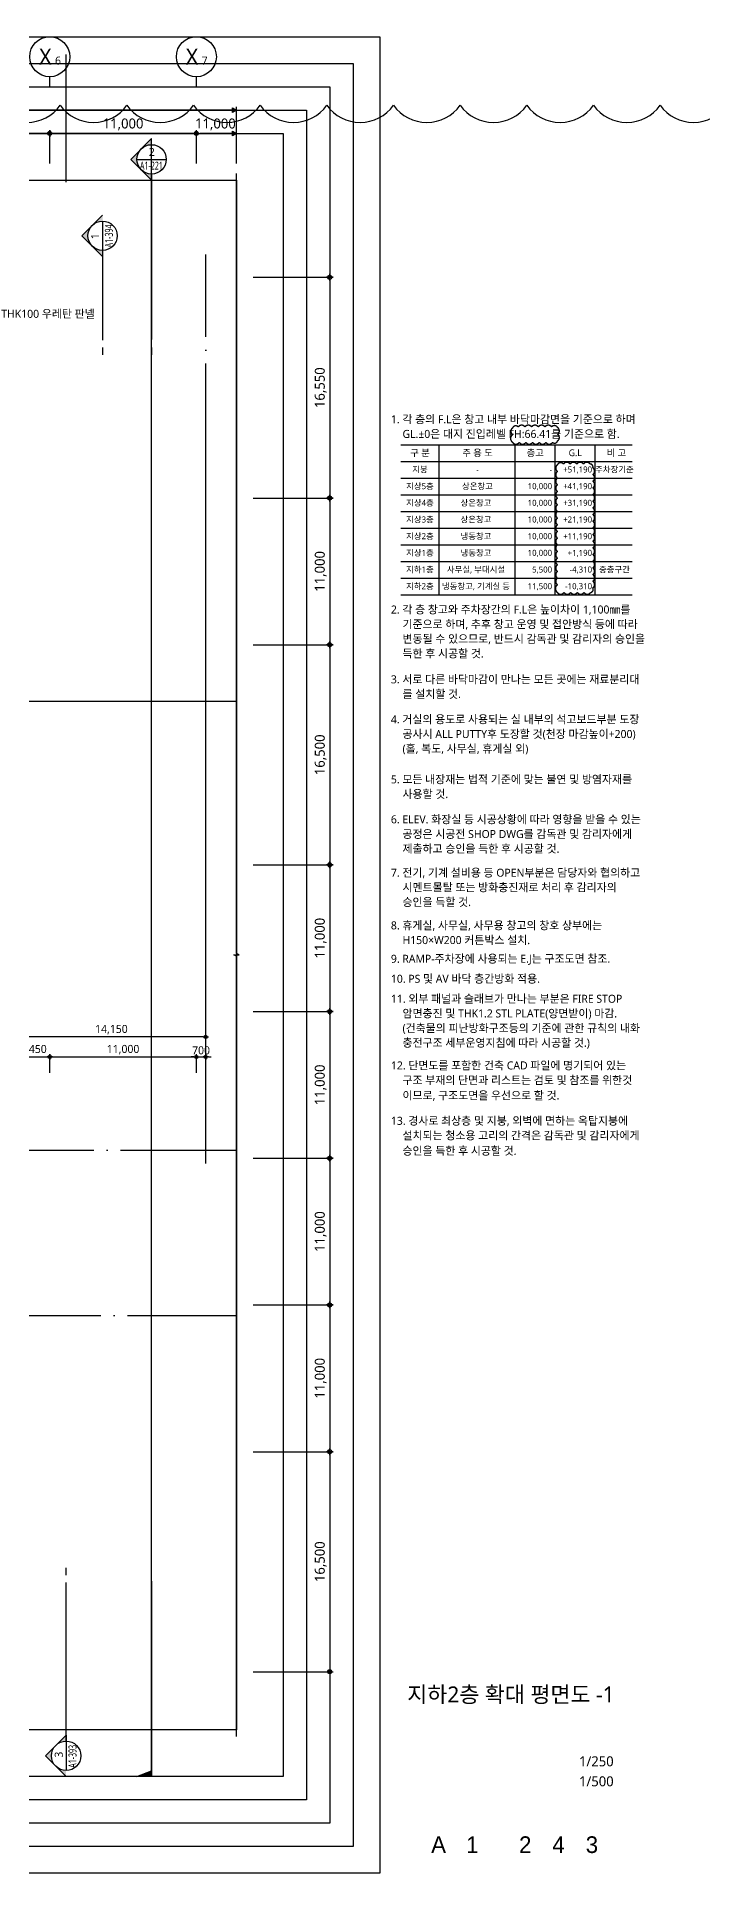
# Model space of a CAD drawing. Header units: millimetres. Extents: x 45782458 to 46215946, y 191740 to 1509539.
# Drawn here: x 45951995 to 46001920, y 1199740 to 1337440 of the extents above; entities that cross this region are included whole.
import ezdxf
from ezdxf.enums import TextEntityAlignment as Align

# ---------------------------------------------------------------- set-up
doc = ezdxf.new("R2010")
doc.units = ezdxf.units.MM
doc.header["$LTSCALE"] = 1000
doc.header["$MEASUREMENT"] = 0
doc.header["$PDSIZE"] = -10
doc.linetypes.add('ACAD_ISO03W100', pattern=[30, 12, -18])
doc.linetypes.add('CEN', pattern=[62, 60, -1, 0, -1])
doc.layers.get('0').update_dxf_attribs({"linetype": 'CONTINUOUS'})
doc.layers.get('Defpoints').update_dxf_attribs({"color": 171, "linetype": 'CONTINUOUS'})
for name, color, linetype in [('Center(AR)', 30, 'CEN'), ('DIM', 7, 'CONTINUOUS'), ('NDIM', 7, 'CONTINUOUS'), ('SYM', 7, 'CONTINUOUS'), ('SYM(AXIS)', 7, 'CONTINUOUS'), ('TEXT(AXIS)', 2, 'CONTINUOUS'), ('TEXT(MIN)', 7, 'CONTINUOUS'), ('TEXT(노트)', 7, 'CONTINUOUS'), ('TEXT-TITLE', 6, 'CONTINUOUS'), ('TEXT-기입', 6, 'CONTINUOUS')]:
    doc.layers.add(name, color=color, linetype=linetype)
doc.layers.add('CHECK', color=30, linetype='CONTINUOUS', plot=False)
doc.layers.add('VE변경사항적용-20220616', color=10, linetype='CONTINUOUS', plot=False)
doc.styles.add('CGS', font='cgse', dxfattribs={"bigfont": 'cgs'})
doc.styles.add('TE', font='malgun_0.ttf')
doc.styles.add('나눔바른고딕', font='NanumBarunGothic.ttf')
doc.dimstyles.new('BA', dxfattribs={"dimscale": 500, "dimtxt": 3, "dimasz": 1, "dimexe": 1, "dimexo": 5, "dimgap": 0.9, "dimtad": 1, "dimdec": 0, "dimdsep": 46, "dimlunit": 6, "dimtxsty": 'TE', "dimblk": 'DDD', "dimcen": 2.5, "dimclrd": 256, "dimclre": 256, "dimclrt": 3, "dimazin": 2, "dimtfac": 1, "dimtdec": 0, "dimtix": 1, "dimtmove": 2, "dimatfit": 3, "dimldrblk": 'DDD', "dimfxl": 1, "dimtolj": 1, "dimtzin": 0, "dimarcsym": 2})

# ---------------------------------------------------------------- blocks, each defined once
blk = doc.blocks.new('DDD')
at = {"layer": 'DIM', "color": 0}
for p, q in [((-1, 0), (1, 0)), ((0, -1), (0, 1))]:
    blk.add_line(p, q, dxfattribs=at)
for radius in [0.6, 0.3]:
    blk.add_circle((0, 0), radius, dxfattribs=at)
blk = doc.blocks.new('*D197')
at = {"layer": 'Defpoints', "color": 0, "ltscale": 0.4, "transparency": 16777216}
for p in [(45941972, 1330190), (45941972, 1326690), (45952972, 1326690)]:
    blk.add_point(p, dxfattribs=at)
at = {"layer": 'NDIM', "lineweight": -2, "ltscale": 0.4, "transparency": 16777216}
for p, q in [((45941972, 1327940), (45941972, 1330440)), ((45952722, 1330190), (45942222, 1330190)), ((45952972, 1327940), (45952972, 1330440))]:
    blk.add_line(p, q, dxfattribs=at)
at = {"layer": 'NDIM', "lineweight": -2, "ltscale": 0.4, "transparency": 16777216, "xscale": 250, "yscale": 250, "zscale": 250, "rotation": 180}
blk.add_blockref('DDD', (45941972, 1330190), dxfattribs=at)
at = {"layer": 'NDIM', "lineweight": -2, "ltscale": 0.4, "transparency": 16777216, "xscale": 250, "yscale": 250, "zscale": 250}
blk.add_blockref('DDD', (45952972, 1330190), dxfattribs=at)
at = {"layer": 'NDIM', "color": 3, "ltscale": 0.4, "transparency": 16777216, "insert": (45947472, 1330868), "char_height": 750, "attachment_point": 5, "style": 'TE'}
blk.add_mtext('\\A1;11,000', dxfattribs=at)
blk = doc.blocks.new('*D198')
at = {"layer": 'Defpoints', "color": 0, "ltscale": 0.4, "transparency": 16777216}
for p in [(45952972, 1330190), (45952972, 1326690), (45963972, 1326690)]:
    blk.add_point(p, dxfattribs=at)
at = {"layer": 'NDIM', "lineweight": -2, "ltscale": 0.4, "transparency": 16777216}
for p, q in [((45952972, 1327940), (45952972, 1330440)), ((45963722, 1330190), (45953222, 1330190)), ((45963972, 1327940), (45963972, 1330440))]:
    blk.add_line(p, q, dxfattribs=at)
at = {"layer": 'NDIM', "lineweight": -2, "ltscale": 0.4, "transparency": 16777216, "xscale": 250, "yscale": 250, "zscale": 250, "rotation": 180}
blk.add_blockref('DDD', (45952972, 1330190), dxfattribs=at)
at = {"layer": 'NDIM', "lineweight": -2, "ltscale": 0.4, "transparency": 16777216, "xscale": 250, "yscale": 250, "zscale": 250}
blk.add_blockref('DDD', (45963972, 1330190), dxfattribs=at)
at = {"layer": 'NDIM', "color": 3, "ltscale": 0.4, "transparency": 16777216, "insert": (45958472, 1330868), "char_height": 750, "attachment_point": 5, "style": 'TE'}
blk.add_mtext('\\A1;11,000', dxfattribs=at)
blk = doc.blocks.new('A$C2F20087E')
at = {"layer": 'SYM(AXIS)'}
blk.add_line((600, 0), (600, 300), dxfattribs=at)
blk.add_circle((600, 900), 600, dxfattribs=at)
blk = doc.blocks.new('*D435')
at = {"layer": 'Defpoints', "color": 0, "ltscale": 0.4, "transparency": 16777216}
for p in [(45966972, 1231351), (45966972, 1214851), (45973972, 1214851)]:
    blk.add_point(p, dxfattribs=at)
at = {"layer": 'NDIM', "lineweight": -2, "ltscale": 0.4, "transparency": 16777216}
for p, q in [((45968222, 1231351), (45974222, 1231351)), ((45973972, 1231101), (45973972, 1215101)), ((45968222, 1214851), (45974222, 1214851))]:
    blk.add_line(p, q, dxfattribs=at)
at = {"layer": 'NDIM', "lineweight": -2, "ltscale": 0.4, "transparency": 16777216, "xscale": 250, "yscale": 250, "zscale": 250}
for p, rotation in [((45973972, 1231351), 90), ((45973972, 1214851), 270)]:
    blk.add_blockref('DDD', p, dxfattribs=dict(at, rotation=rotation))
at = {"layer": 'NDIM', "color": 3, "ltscale": 0.4, "transparency": 16777216, "insert": (45973295, 1223101), "char_height": 750, "attachment_point": 5, "rotation": 90, "style": 'TE'}
blk.add_mtext('\\A1;16,500', dxfattribs=at)
blk = doc.blocks.new('*D436')
at = {"layer": 'Defpoints', "color": 0, "ltscale": 0.4, "transparency": 16777216}
for p in [(45966972, 1242351), (45966972, 1231351), (45973972, 1231351)]:
    blk.add_point(p, dxfattribs=at)
at = {"layer": 'NDIM', "lineweight": -2, "ltscale": 0.4, "transparency": 16777216}
for p, q in [((45968222, 1242351), (45974222, 1242351)), ((45973972, 1242101), (45973972, 1231601)), ((45968222, 1231351), (45974222, 1231351))]:
    blk.add_line(p, q, dxfattribs=at)
at = {"layer": 'NDIM', "lineweight": -2, "ltscale": 0.4, "transparency": 16777216, "xscale": 250, "yscale": 250, "zscale": 250}
for p, rotation in [((45973972, 1242351), 90), ((45973972, 1231351), 270)]:
    blk.add_blockref('DDD', p, dxfattribs=dict(at, rotation=rotation))
at = {"layer": 'NDIM', "color": 3, "ltscale": 0.4, "transparency": 16777216, "insert": (45973295, 1236851), "char_height": 750, "attachment_point": 5, "rotation": 90, "style": 'TE'}
blk.add_mtext('\\A1;11,000', dxfattribs=at)
blk = doc.blocks.new('*D437')
at = {"layer": 'Defpoints', "color": 0, "ltscale": 0.4, "transparency": 16777216}
for p in [(45966972, 1253351), (45966972, 1242351), (45973972, 1242351)]:
    blk.add_point(p, dxfattribs=at)
at = {"layer": 'NDIM', "lineweight": -2, "ltscale": 0.4, "transparency": 16777216}
for p, q in [((45968222, 1253351), (45974222, 1253351)), ((45973972, 1253101), (45973972, 1242601)), ((45968222, 1242351), (45974222, 1242351))]:
    blk.add_line(p, q, dxfattribs=at)
at = {"layer": 'NDIM', "lineweight": -2, "ltscale": 0.4, "transparency": 16777216, "xscale": 250, "yscale": 250, "zscale": 250}
for p, rotation in [((45973972, 1253351), 90), ((45973972, 1242351), 270)]:
    blk.add_blockref('DDD', p, dxfattribs=dict(at, rotation=rotation))
at = {"layer": 'NDIM', "color": 3, "ltscale": 0.4, "transparency": 16777216, "insert": (45973295, 1247851), "char_height": 750, "attachment_point": 5, "rotation": 90, "style": 'TE'}
blk.add_mtext('\\A1;11,000', dxfattribs=at)
blk = doc.blocks.new('*D438')
at = {"layer": 'Defpoints', "color": 0, "ltscale": 0.4, "transparency": 16777216}
for p in [(45966972, 1264351), (45966972, 1253351), (45973972, 1253351)]:
    blk.add_point(p, dxfattribs=at)
at = {"layer": 'NDIM', "lineweight": -2, "ltscale": 0.4, "transparency": 16777216}
for p, q in [((45968222, 1264351), (45974222, 1264351)), ((45973972, 1264101), (45973972, 1253601)), ((45968222, 1253351), (45974222, 1253351))]:
    blk.add_line(p, q, dxfattribs=at)
at = {"layer": 'NDIM', "lineweight": -2, "ltscale": 0.4, "transparency": 16777216, "xscale": 250, "yscale": 250, "zscale": 250}
for p, rotation in [((45973972, 1264351), 90), ((45973972, 1253351), 270)]:
    blk.add_blockref('DDD', p, dxfattribs=dict(at, rotation=rotation))
at = {"layer": 'NDIM', "color": 3, "ltscale": 0.4, "transparency": 16777216, "insert": (45973295, 1258851), "char_height": 750, "attachment_point": 5, "rotation": 90, "style": 'TE'}
blk.add_mtext('\\A1;11,000', dxfattribs=at)
blk = doc.blocks.new('*D439')
at = {"layer": 'Defpoints', "color": 0, "ltscale": 0.4, "transparency": 16777216}
for p in [(45966972, 1275351), (45966972, 1264351), (45973972, 1264351)]:
    blk.add_point(p, dxfattribs=at)
at = {"layer": 'NDIM', "lineweight": -2, "ltscale": 0.4, "transparency": 16777216}
for p, q in [((45968222, 1275351), (45974222, 1275351)), ((45973972, 1275101), (45973972, 1264601)), ((45968222, 1264351), (45974222, 1264351))]:
    blk.add_line(p, q, dxfattribs=at)
at = {"layer": 'NDIM', "lineweight": -2, "ltscale": 0.4, "transparency": 16777216, "xscale": 250, "yscale": 250, "zscale": 250}
for p, rotation in [((45973972, 1275351), 90), ((45973972, 1264351), 270)]:
    blk.add_blockref('DDD', p, dxfattribs=dict(at, rotation=rotation))
at = {"layer": 'NDIM', "color": 3, "ltscale": 0.4, "transparency": 16777216, "insert": (45973295, 1269851), "char_height": 750, "attachment_point": 5, "rotation": 90, "style": 'TE'}
blk.add_mtext('\\A1;11,000', dxfattribs=at)
blk = doc.blocks.new('*D440')
at = {"layer": 'Defpoints', "color": 0, "ltscale": 0.4, "transparency": 16777216}
for p in [(45966972, 1291851), (45966972, 1275351), (45973972, 1275351)]:
    blk.add_point(p, dxfattribs=at)
at = {"layer": 'NDIM', "lineweight": -2, "ltscale": 0.4, "transparency": 16777216}
for p, q in [((45968222, 1291851), (45974222, 1291851)), ((45973972, 1291601), (45973972, 1275601)), ((45968222, 1275351), (45974222, 1275351))]:
    blk.add_line(p, q, dxfattribs=at)
at = {"layer": 'NDIM', "lineweight": -2, "ltscale": 0.4, "transparency": 16777216, "xscale": 250, "yscale": 250, "zscale": 250}
for p, rotation in [((45973972, 1291851), 90), ((45973972, 1275351), 270)]:
    blk.add_blockref('DDD', p, dxfattribs=dict(at, rotation=rotation))
at = {"layer": 'NDIM', "color": 3, "ltscale": 0.4, "transparency": 16777216, "insert": (45973295, 1283601), "char_height": 750, "attachment_point": 5, "rotation": 90, "style": 'TE'}
blk.add_mtext('\\A1;16,500', dxfattribs=at)
blk = doc.blocks.new('*D441')
at = {"layer": 'Defpoints', "color": 0, "ltscale": 0.4, "transparency": 16777216}
for p in [(45966972, 1302851), (45966972, 1291851), (45973972, 1291851)]:
    blk.add_point(p, dxfattribs=at)
at = {"layer": 'NDIM', "lineweight": -2, "ltscale": 0.4, "transparency": 16777216}
for p, q in [((45968222, 1302851), (45974222, 1302851)), ((45973972, 1302601), (45973972, 1292101)), ((45968222, 1291851), (45974222, 1291851))]:
    blk.add_line(p, q, dxfattribs=at)
at = {"layer": 'NDIM', "lineweight": -2, "ltscale": 0.4, "transparency": 16777216, "xscale": 250, "yscale": 250, "zscale": 250}
for p, rotation in [((45973972, 1302851), 90), ((45973972, 1291851), 270)]:
    blk.add_blockref('DDD', p, dxfattribs=dict(at, rotation=rotation))
at = {"layer": 'NDIM', "color": 3, "ltscale": 0.4, "transparency": 16777216, "insert": (45973295, 1297351), "char_height": 750, "attachment_point": 5, "rotation": 90, "style": 'TE'}
blk.add_mtext('\\A1;11,000', dxfattribs=at)
blk = doc.blocks.new('*D442')
at = {"layer": 'Defpoints', "color": 0, "ltscale": 0.4, "transparency": 16777216}
for p in [(45966972, 1319401), (45966972, 1302851), (45973972, 1302851)]:
    blk.add_point(p, dxfattribs=at)
at = {"layer": 'NDIM', "lineweight": -2, "ltscale": 0.4, "transparency": 16777216}
for p, q in [((45968222, 1319401), (45974222, 1319401)), ((45973972, 1319151), (45973972, 1303101)), ((45968222, 1302851), (45974222, 1302851))]:
    blk.add_line(p, q, dxfattribs=at)
at = {"layer": 'NDIM', "lineweight": -2, "ltscale": 0.4, "transparency": 16777216, "xscale": 250, "yscale": 250, "zscale": 250}
for p, rotation in [((45973972, 1319401), 90), ((45973972, 1302851), 270)]:
    blk.add_blockref('DDD', p, dxfattribs=dict(at, rotation=rotation))
at = {"layer": 'NDIM', "color": 3, "ltscale": 0.4, "transparency": 16777216, "insert": (45973295, 1311126), "char_height": 750, "attachment_point": 5, "rotation": 90, "style": 'TE'}
blk.add_mtext('\\A1;16,550', dxfattribs=at)
blk = doc.blocks.new('*D449')
at = {"layer": 'Defpoints', "color": 0, "ltscale": 0.4, "transparency": 16777216}
for p in [(45950522, 1262451), (45950522, 1259451), (45964672, 1259451)]:
    blk.add_point(p, dxfattribs=at)
at = {"layer": 'NDIM', "lineweight": -2, "ltscale": 0.4, "transparency": 16777216}
for p, q in [((45950522, 1259751), (45950522, 1262651)), ((45964472, 1262451), (45950722, 1262451)), ((45964672, 1259751), (45964672, 1262651))]:
    blk.add_line(p, q, dxfattribs=at)
at = {"layer": 'NDIM', "lineweight": -2, "ltscale": 0.4, "transparency": 16777216, "xscale": 200, "yscale": 200, "zscale": 200, "rotation": 180}
blk.add_blockref('DDD', (45950522, 1262451), dxfattribs=at)
at = {"layer": 'NDIM', "lineweight": -2, "ltscale": 0.4, "transparency": 16777216, "xscale": 200, "yscale": 200, "zscale": 200}
blk.add_blockref('DDD', (45964672, 1262451), dxfattribs=at)
at = {"layer": 'NDIM', "color": 3, "ltscale": 0.4, "transparency": 16777216, "insert": (45957597, 1262993), "char_height": 600, "attachment_point": 5, "style": 'TE'}
blk.add_mtext('\\A1;14,150', dxfattribs=at)
blk = doc.blocks.new('*D464')
at = {"layer": 'Defpoints', "color": 0, "ltscale": 0.4, "transparency": 16777216}
for p in [(45963972, 1260951), (45952972, 1259451), (45963972, 1259451)]:
    blk.add_point(p, dxfattribs=at)
at = {"layer": 'NDIM', "lineweight": -2, "ltscale": 0.4, "transparency": 16777216}
for p, q in [((45952972, 1259751), (45952972, 1261151)), ((45953172, 1260951), (45963772, 1260951)), ((45963972, 1259751), (45963972, 1261151))]:
    blk.add_line(p, q, dxfattribs=at)
at = {"layer": 'NDIM', "lineweight": -2, "ltscale": 0.4, "transparency": 16777216, "xscale": 200, "yscale": 200, "zscale": 200, "rotation": 180}
blk.add_blockref('DDD', (45952972, 1260951), dxfattribs=at)
at = {"layer": 'NDIM', "lineweight": -2, "ltscale": 0.4, "transparency": 16777216, "xscale": 200, "yscale": 200, "zscale": 200}
blk.add_blockref('DDD', (45963972, 1260951), dxfattribs=at)
at = {"layer": 'NDIM', "color": 3, "ltscale": 0.4, "transparency": 16777216, "insert": (45958472, 1261493), "char_height": 600, "attachment_point": 5, "style": 'TE'}
blk.add_mtext('\\A1;11,000', dxfattribs=at)
blk = doc.blocks.new('*D465')
at = {"layer": 'Defpoints', "color": 0, "ltscale": 0.4, "transparency": 16777216}
for p in [(45952972, 1260951), (45950522, 1259451), (45952972, 1259451)]:
    blk.add_point(p, dxfattribs=at)
at = {"layer": 'NDIM', "lineweight": -2, "ltscale": 0.4, "transparency": 16777216}
for p, q in [((45950522, 1259751), (45950522, 1261151)), ((45950722, 1260951), (45952772, 1260951)), ((45952972, 1259751), (45952972, 1261151))]:
    blk.add_line(p, q, dxfattribs=at)
at = {"layer": 'NDIM', "lineweight": -2, "ltscale": 0.4, "transparency": 16777216, "xscale": 200, "yscale": 200, "zscale": 200, "rotation": 180}
blk.add_blockref('DDD', (45950522, 1260951), dxfattribs=at)
at = {"layer": 'NDIM', "lineweight": -2, "ltscale": 0.4, "transparency": 16777216, "xscale": 200, "yscale": 200, "zscale": 200}
blk.add_blockref('DDD', (45952972, 1260951), dxfattribs=at)
at = {"layer": 'NDIM', "color": 3, "ltscale": 0.4, "transparency": 16777216, "insert": (45951747, 1261492), "char_height": 600, "attachment_point": 5, "style": 'TE'}
blk.add_mtext('\\A1;2,450', dxfattribs=at)
blk = doc.blocks.new('*D466')
at = {"layer": 'Defpoints', "color": 0, "ltscale": 0.4, "transparency": 16777216}
for p in [(45964672, 1260951), (45963972, 1259451), (45964672, 1259451)]:
    blk.add_point(p, dxfattribs=at)
at = {"layer": 'NDIM', "lineweight": -2, "ltscale": 0.4, "transparency": 16777216}
for p, q in [((45963772, 1260951), (45963572, 1260951)), ((45963972, 1259751), (45963972, 1261151)), ((45963972, 1260951), (45964672, 1260951)), ((45964672, 1259751), (45964672, 1261151)), ((45964872, 1260951), (45965072, 1260951))]:
    blk.add_line(p, q, dxfattribs=at)
at = {"layer": 'NDIM', "lineweight": -2, "ltscale": 0.4, "transparency": 16777216, "xscale": 200, "yscale": 200, "zscale": 200}
blk.add_blockref('DDD', (45963972, 1260951), dxfattribs=at)
at = {"layer": 'NDIM', "lineweight": -2, "ltscale": 0.4, "transparency": 16777216, "xscale": 200, "yscale": 200, "zscale": 200, "rotation": 180}
blk.add_blockref('DDD', (45964672, 1260951), dxfattribs=at)
at = {"layer": 'NDIM', "color": 3, "ltscale": 0.4, "transparency": 16777216, "insert": (45964322, 1261441), "char_height": 600, "attachment_point": 5, "style": 'TE'}
blk.add_mtext('\\A1;700', dxfattribs=at)
blk = doc.blocks.new('sadnjfknkfggfhfgh')
at = {"layer": 'TEXT(MIN)'}
for points in [[(43152817, 1561090), (43187500, 1561090)], [(43158517, 1561090), (43158517, 1538590)], [(43169917, 1561090), (43169917, 1538590)], [(43175917, 1561090), (43175917, 1538590)], [(43181917, 1561090), (43181917, 1538590)], [(43152817, 1558590), (43187500, 1558590)], [(43152817, 1556090), (43187500, 1556090)], [(43152817, 1553590), (43187500, 1553590)], [(43152817, 1551090), (43187500, 1551090)], [(43152817, 1548590), (43187500, 1548590)], [(43152817, 1546090), (43187500, 1546090)], [(43152817, 1543590), (43187500, 1543590)], [(43152817, 1541090), (43187500, 1541090)], [(43152817, 1538590), (43187500, 1538590)]]:
    blk.add_lwpolyline(points, dxfattribs=at)
at = {"layer": 'VE변경사항적용-20220616', "linetype": 'ACAD_ISO03W100'}
for points in [[(43169553, 1561457, 0.5205671), (43170553, 1561457, 0.5205671), (43171553, 1561457, 0.5205671), (43172553, 1561457, 0.5205671), (43173553, 1561457, 0.5205671), (43174553, 1561457, 0.5205671), (43175553, 1561457, 0.5205671), (43176324, 1561686, 0.5205671), (43176324, 1562686, 0.5205671), (43176324, 1563686, 0.5205671), (43175411, 1563773, 0.5205671), (43174411, 1563773, 0.5205671), (43173411, 1563773, 0.5205671), (43172411, 1563773, 0.5205671), (43171411, 1563773, 0.5205671), (43170411, 1563773, 0.5205671), (43169553, 1563630, 0.5205671), (43169553, 1562630, 0.5205671)], [(43176283, 1538961, 0.5205671), (43177283, 1538961, 0.5205671), (43178283, 1538961, 0.5205671), (43179283, 1538961, 0.5205671), (43180283, 1538961, 0.5205671), (43181283, 1538961, 0.5205671), (43181611, 1539632, 0.5205671), (43181611, 1540632, 0.5205671), (43181611, 1541632, 0.5205671), (43181611, 1542632, 0.5205671), (43181611, 1543632, 0.5205671), (43181611, 1544632, 0.5205671), (43181611, 1545632, 0.5205671), (43181611, 1546632, 0.5205671), (43181611, 1547632, 0.5205671), (43181611, 1548632, 0.5205671), (43181611, 1549632, 0.5205671), (43181611, 1550632, 0.5205671), (43181611, 1551632, 0.5205671), (43181611, 1552632, 0.5205671), (43181611, 1553632, 0.5205671), (43181611, 1554632, 0.5205671), (43181611, 1555632, 0.5205671), (43181611, 1556632, 0.5205671), (43181611, 1557632, 0.5205671), (43181186, 1558208, 0.5205671), (43180186, 1558208, 0.5205671), (43179186, 1558208, 0.5205671), (43178186, 1558208, 0.5205671), (43177186, 1558208, 0.5205671), (43176283, 1558111, 0.5205671), (43176283, 1557111, 0.5205671), (43176283, 1556111, 0.5205671), (43176283, 1555111, 0.5205671), (43176283, 1554111, 0.5205671), (43176283, 1553111, 0.5205671), (43176283, 1552111, 0.5205671), (43176283, 1551111, 0.5205671), (43176283, 1550111, 0.5205671), (43176283, 1549111, 0.5205671), (43176283, 1548111, 0.5205671), (43176283, 1547111, 0.5205671), (43176283, 1546111, 0.5205671), (43176283, 1545111, 0.5205671), (43176283, 1544111, 0.5205671), (43176283, 1543111, 0.5205671), (43176283, 1542111, 0.5205671), (43176283, 1541111, 0.5205671), (43176283, 1540111, 0.5205671)]]:
    blk.add_lwpolyline(points, format="xyb", close=True, dxfattribs=at)
at = {"layer": 'TEXT(MIN)', "style": '나눔바른고딕'}
for s, p in [('1. 각 층의 F.L은 창고 내부 바닥마감면을 기준으로 하며', (43151304, 1564928)), ('GL.±0은 대지 진입레벨 FH:66.41를 기준으로 함.', (43153044, 1562728)), ('2. 각 층 창고와 주차장간의 F.L은 높이차이 1,100㎜를', (43151304, 1536398)), ('기준으로 하며, 추후 창고 운영 및 접안방식 등에 따라', (43153044, 1534198)), ('변동될 수 있으므로, 반드시 감독관 및 감리자의 승인을', (43153044, 1531998)), ('득한 후 시공할 것.', (43153044, 1529798)), ('3. 서로 다른 바닥마감이 만나는 모든 곳에는 재료분리대', (43151304, 1525928)), ('를 설치할 것.', (43153044, 1523728)), ('4. 거실의 용도로 사용되는 실 내부의 석고보드부분 도장', (43151304, 1519928)), ('공사시 ALL PUTTY후 도장할 것(천장 마감높이+200)', (43153044, 1517728)), ('(홀, 복도, 사무실, 휴게실 외)', (43153044, 1515528)), ('5. 모든 내장재는 법적 기준에 맞는 불연 및 방염자재를', (43151304, 1510928)), ('사용할 것.', (43153044, 1508728)), ('6. ELEV. 화장실 등 시공상황에 따라 영향을 받을 수 있는', (43151304, 1504928)), ('제출하고 승인을 득한 후 시공할 것.', (43153044, 1500528)), ('공정은 시공전 SHOP DWG를 감독관 및 감리자에게', (43153044, 1502728)), ('7. 전기, 기계 설비용 등 OPEN부분은 담당자와 협의하고', (43151304, 1496928)), ('시멘트몰탈 또는 방화충진재로 처리 후 감리자의', (43153044, 1494728)), ('승인을 득할 것.', (43153044, 1492528)), ('8. 휴게실, 사무실, 사무용 창고의 창호 상부에는', (43151304, 1489028)), ('H150×W200 커튼박스 설치.', (43153044, 1486828)), ('9. RAMP-주차장에 사용되는 E.J는 구조도면 참조.', (43151304, 1484028)), ('10. PS 및 AV 바닥 층간방화 적용.', (43151304, 1481028)), ('11. 외부 패널과 슬래브가 만나는 부분은 FIRE STOP', (43151304, 1478028)), ('암면충진 및 THK1.2 STL PLATE(양면받이) 마감.', (43153044, 1475828)), ('(건축물의 피난방화구조등의 기준에 관한 규칙의 내화', (43153044, 1473628)), ('충전구조 세부운영지침에 따라 시공할 것.)', (43153044, 1471428)), ('12. 단면도를 포함한 건축 CAD 파일에 명기되어 있는', (43151304, 1468028)), ('구조 부재의 단면과 리스트는 검토 및 참조를 위한것', (43153044, 1465828)), ('이므로, 구조도면을 우선으로 할 것.', (43153044, 1463528)), ('13. 경사로 최상층 및 지붕, 외벽에 면하는 옥탑지붕에', (43151304, 1459728)), ('설치되는 청소용 고리의 간격은 감독관 및 감리자에게', (43153044, 1457528)), ('승인을 득한 후 시공할 것.', (43153044, 1455228))]:
    blk.add_text(s, height=1200, dxfattribs=at).set_placement(p, align=Align.MIDDLE_LEFT)
for s, height, p in [('구 분', 1000, (43155666, 1559896)), ('주 용 도', 1000, (43164299, 1559896)), ('층고', 1000, (43172962, 1559896)), ('G.L', 1000, (43178962, 1559896)), ('비 고', 1000, (43185143, 1559896)), ('지붕', 900, (43155666, 1557396)), ('-', 900, (43164289, 1557396)), ('주차장기준', 900, (43184845, 1557396)), ('지상5층', 900, (43155666, 1554896)), ('상온창고', 900, (43164289, 1554896)), ('지상4층', 900, (43155666, 1552396)), ('상온창고', 900, (43164070, 1552396)), ('지상3층', 900, (43155666, 1549896)), ('지상2층', 900, (43155666, 1547396)), ('상온창고', 900, (43164070, 1549896)), ('냉동창고', 900, (43164070, 1547396)), ('지상1층', 900, (43155666, 1544896)), ('냉동창고', 900, (43164070, 1544896)), ('지하1층', 900, (43155666, 1542396)), ('사무실, 부대시설', 900, (43164070, 1542396)), ('중층구간', 900, (43184845, 1542396)), ('지하2층', 900, (43155666, 1539896)), ('냉동창고, 기계실 등', 900, (43164070, 1539896))]:
    blk.add_text(s, height=height, dxfattribs=at).set_placement(p, align=Align.MIDDLE_CENTER)
for s, p in [('-', (43175487, 1557396)), ('+51,190', (43181487, 1557396)), ('10,000', (43175487, 1554896)), ('+41,190', (43181487, 1554896)), ('10,000', (43175487, 1552396)), ('+31,190', (43181487, 1552396)), ('10,000', (43175487, 1549896)), ('10,000', (43175487, 1547396)), ('+21,190', (43181487, 1549896)), ('+11,190', (43181487, 1547396)), ('10,000', (43175487, 1544896)), ('+1,190', (43181487, 1544896)), ('5,500', (43175487, 1542396)), ('-4,310', (43181487, 1542396)), ('11,500', (43175487, 1539896)), ('-10,310', (43181487, 1539896))]:
    blk.add_text(s, height=900, dxfattribs=at).set_placement(p, align=Align.MIDDLE_RIGHT)

msp = doc.modelspace()

# ---------------------------------------------------------------- hatches: boundary and pattern name
at = {"layer": 'SYM'}
h = msp.add_hatch(color=256, dxfattribs=at)
h.paths.add_polyline_path([(45959057.7, 1328245.8), (45959835.5, 1329023.6, 0.41421356), (45959835.5, 1327468)])
h.paths.add_polyline_path([(45959835.5, 1329023.6), (45960613.3, 1329801.4), (45960613.3, 1329345.8, 0.19891237)])
h.paths.add_polyline_path([(45959835.5, 1327468, 0.19891237), (45960613.3, 1327145.8), (45960613.3, 1326690.2)])
h = msp.add_hatch(color=256, dxfattribs=at)
h.paths.add_polyline_path([(45955379.5, 1322517.8), (45956157.3, 1321740, -0.41421356), (45956157.3, 1323295.7)])
h.paths.add_polyline_path([(45956157.3, 1321740), (45956935.1, 1320962.2), (45956935.1, 1321417.8, -0.19891237)])
h.paths.add_polyline_path([(45956157.3, 1323295.7, -0.19891237), (45956935.1, 1323617.8), (45956935.1, 1324073.5)])
h = msp.add_hatch(color=256, dxfattribs=at)
h.paths.add_polyline_path([(45952647.8, 1208545.8), (45953425.7, 1209323.6, 0.41421356), (45953425.7, 1207768)])
h.paths.add_polyline_path([(45953425.7, 1209323.6), (45954203.5, 1210101.4), (45954203.5, 1209645.8, 0.19891237)])
h.paths.add_polyline_path([(45953425.7, 1207768, 0.19891237), (45954203.5, 1207445.8), (45954203.5, 1206990.2)])
msp.add_hatch(color=256, dxfattribs=at).paths.add_polyline_path([(45959513.3, 1206990.2), (45960613.3, 1207430.2), (45960613.3, 1206990.2)])

# ---------------------------------------------------------------- linework, layer by layer
for p, q in [((45954203.5, 1328186.1, 66382.8), (45954203.5, 1336106.1, 66382.8)), ((45959513.3, 1328245.8), (45961713.3, 1328245.8)), ((45954203.5, 1209645.8), (45954203.5, 1207445.8))]:
    msp.add_line(p, q)
at = {"color": 6}
for points in [[(45966972.3, 1331940.2), (45966672.3, 1331767), (45966672.3, 1332113.4)], [(45966972.3, 1330190.2), (45966672.3, 1330017), (45966672.3, 1330363.4)]]:
    msp.add_lwpolyline(points, close=True, dxfattribs=at)
at = {"layer": 'Center(AR)'}
for p, q in [((45964672.3, 1252951.3), (45964672.3, 1321101.3)), ((45896272.3, 1253951.3), (45966972.4, 1253951.3)), ((45896797.3, 1241563.8), (45966972.4, 1241563.8))]:
    msp.add_line(p, q, dxfattribs=at)
at = {"layer": 'CHECK'}
msp.add_lwpolyline([(45948759.9, 1332311.3, 0.52056705), (45953759.9, 1332311.3, 0.52056705), (45958759.9, 1332311.3, 0.52056705), (45963759.9, 1332311.3, 0.52056705), (45968759.9, 1332311.3, 0.52056705), (45973759.9, 1332311.3, 0.52056705), (45978759.9, 1332311.3, 0.52056705), (45983759.9, 1332311.3, 0.52056705), (45988759.9, 1332311.3, 0.52056705), (45993759.9, 1332311.3, 0.52056705), (45998759.9, 1332311.3, 0.52056705), (46003759.9, 1332311.3, 0.52056705)], format="xyb", dxfattribs=at)
at = {"layer": 'Defpoints'}
for p, q in [((45960613.3, 1206990.2), (45960613.3, 1329801.4)), ((45853593.1, 1287626.3), (45966972.3, 1287626.3))]:
    msp.add_line(p, q, dxfattribs=at)
for points in [[(45977722.3, 1199740.2), (45801022.3, 1199740.2), (45801022.3, 1337440.2), (45977722.3, 1337440.2)], [(45975722.3, 1201740.2), (45803022.3, 1201740.2), (45803022.3, 1335440.2), (45975722.3, 1335440.2)], [(45973972.3, 1203490.2), (45804772.3, 1203490.2), (45804772.3, 1333690.2), (45973972.3, 1333690.2)], [(45972222.3, 1205240.2), (45806522.3, 1205240.2), (45806522.3, 1331940.2), (45972222.3, 1331940.2)], [(45970472.3, 1206990.2), (45808272.3, 1206990.2), (45808272.3, 1330190.2), (45970472.3, 1330190.2)], [(45966972.3, 1210490.2), (45811772.3, 1210490.2), (45811772.3, 1326690.2), (45966972.3, 1326690.2)], [(45966972.3, 1210490.2), (45824022.3, 1210490.2), (45824022.3, 1326690.2), (45966972.3, 1326690.2)]]:
    msp.add_lwpolyline(points, close=True, dxfattribs=at)
at = {"layer": 'NDIM', "ltscale": 0.4}
for p, q in [((45966972.3, 1331940.2), (45898222.3, 1331940.2)), ((45966972.3, 1327940.2), (45966972.3, 1332190.2)), ((45966972.3, 1330190.2), (45964222.3, 1330190.2))]:
    msp.add_line(p, q, dxfattribs=at)
at = {"layer": 'SYM'}
for p, q in [((45960613.3, 1329801.4), (45959057.7, 1328245.8)), ((45954203.5, 1326545.8, 66382.8), (45954203.5, 1328186.1, 66382.8)), ((45960613.3, 1326690.2), (45959057.7, 1328245.8)), ((45960613.3, 1327145.8), (45960613.3, 1314733.8)), ((45956935.1, 1324073.5), (45955379.5, 1322517.8)), ((45956935.1, 1323617.8), (45956935.1, 1314679.8)), ((45956935.1, 1320962.2), (45955379.5, 1322517.8)), ((45956935.1, 1314129.8), (45956935.1, 1313579.8)), ((45960613.3, 1314129.8), (45960613.3, 1313579.8)), ((45954203.5, 1222081.1), (45954203.5, 1222631.1)), ((45954203.5, 1222081.1), (45954203.5, 1222631.1)), ((45954203.5, 1209645.8), (45954203.5, 1221531.1)), ((45960613.3, 1222190.2), (45960613.3, 1222740.2)), ((45960613.3, 1222190.2), (45960613.3, 1222740.2)), ((45960613.3, 1221640.2), (45960613.3, 1206990.2)), ((45954203.5, 1210101.4), (45952647.8, 1208545.8)), ((45954203.5, 1210101.4), (45954203.5, 1209645.8)), ((45954203.5, 1206990.2), (45952647.8, 1208545.8)), ((45959513.3, 1206990.2), (45960613.3, 1207430.2))]:
    msp.add_line(p, q, dxfattribs=at)
at = {"layer": 'SYM', "color": 8}
msp.add_lwpolyline([(45966972.3, 1209990.2), (45966972.4, 1268490.2), (45966772.3, 1268590.2), (45967172.3, 1268590.2), (45966972.3, 1268690.2), (45966972.3, 1327190.2)], dxfattribs=at)
at = {"layer": 'SYM'}
for centre in [(45960613.3, 1328245.8), (45956935.1, 1322517.8), (45954203.5, 1208545.8)]:
    msp.add_circle(centre, 1100, dxfattribs=at)

# ---------------------------------------------------------------- block references
for name, p, xscale, yscale, zscale in [('A$C2F20087E', (45951472.3, 1333690.2), 2.5, 2.5, 2.5), ('A$C2F20087E', (45962472.3, 1333690.2), 2.5, 2.5, 2.5), ('sadnjfknkfggfhfgh', (24402910.6, 526295.1), 0.5, 0.5, 0.5)]:
    msp.add_blockref(name, p, dxfattribs=dict(xscale=xscale, yscale=yscale, zscale=zscale))

# ---------------------------------------------------------------- texts
at = {"layer": 'NDIM', "color": 3, "ltscale": 0.4, "insert": (45965397.2, 1330867.6), "char_height": 750, "attachment_point": 5, "style": 'TE'}
msp.add_mtext('\\A1;11,000', dxfattribs=at)
at = {"layer": 'TEXT(AXIS)', "style": '나눔바른고딕'}
for s, height, p in [('X', 1200, (45952643.2, 1335950.1)), ('6', 600, (45953591.3, 1335650.2)), ('X', 1200, (45963643.2, 1335950.1)), ('7', 600, (45964591.3, 1335650.2))]:
    msp.add_text(s, height=height, dxfattribs=at).set_placement(p, align=Align.MIDDLE)
at = {"layer": 'TEXT(MIN)', "style": '나눔바른고딕'}
msp.add_text('THK100 우레탄 판넬', height=600, dxfattribs=at).set_placement((45956346.2, 1316664.4), align=Align.MIDDLE_RIGHT)
at = {"layer": 'TEXT(노트)', "style": '나눔바른고딕'}
msp.add_text('2', height=600, dxfattribs=at).set_placement((45960406.3, 1328503))
at = {"layer": 'TEXT(노트)', "style": '나눔바른고딕', "width": 0.6}
msp.add_text('A1-221', height=600, dxfattribs=at).set_placement((45959740.3, 1327472.5))
at = {"layer": 'TEXT(노트)', "style": '나눔바른고딕'}
for s, p in [('1', (45956678, 1322252.6)), ('3', (45953946.3, 1208412.4))]:
    msp.add_text(s, height=600, rotation=90, dxfattribs=at).set_placement(p)
at = {"layer": 'TEXT(노트)', "style": '나눔바른고딕', "width": 0.6}
for s, p in [('A1-394', (45957708.4, 1321644.8)), ('A1-393', (45954976.7, 1207645.8))]:
    msp.add_text(s, height=600, rotation=90, dxfattribs=at).set_placement(p)
at = {"layer": 'TEXT-TITLE', "style": '나눔바른고딕'}
msp.add_text('지하2층 확대 평면도 -1', height=1200, dxfattribs=at).set_placement((45987564.3, 1212548), align=Align.CENTER)
at = {"layer": 'TEXT-기입', "style": '나눔바른고딕'}
for s, p in [('1/250', (45992673.2, 1207534.9)), ('1/500', (45992673.2, 1206034.9))]:
    msp.add_text(s, height=750, dxfattribs=at).set_placement(p, align=Align.BOTTOM_LEFT)
at = {"layer": 'TEXT-기입', "style": 'CGS'}
for s, p in [('A', (45982141.7, 1201884.9)), ('1', (45984673.1, 1201884.9)), ('2', (45988641.7, 1201884.9)), ('4', (45991141.7, 1201884.9)), ('3', (45993641.7, 1201884.9))]:
    msp.add_text(s, height=1250, dxfattribs=at).set_placement(p, align=Align.MIDDLE_CENTER)

# ---------------------------------------------------------------- dimensions: what is measured, and where the dimension line sits
at = {"layer": 'NDIM', "ltscale": 0.4}
for base, p1, p2, angle, override, picture, middle in [((45941972.3, 1330190.2), (45952972.3, 1326690.2), (45941972.3, 1326690.2), 180, {"dimscale": 250}, '*D197', (45947472.3, 1330867.6)), ((45952972.3, 1330190.2), (45963972.3, 1326690.2), (45952972.3, 1326690.2), 180, {"dimscale": 250}, '*D198', (45958472.3, 1330867.6)), ((45973972.3, 1302851.3), (45966972.3, 1319401.3), (45966972.3, 1302851.3), 270, {"dimscale": 250}, '*D442', (45973294.9, 1311126.3)), ((45973972.3, 1291851.3), (45966972.3, 1302851.3), (45966972.3, 1291851.3), 270, {"dimscale": 250}, '*D441', (45973294.9, 1297351.3)), ((45973972.3, 1275351.3), (45966972.3, 1291851.3), (45966972.3, 1275351.3), 270, {"dimscale": 250}, '*D440', (45973294.9, 1283601.3)), ((45973972.3, 1264351.3), (45966972.3, 1275351.3), (45966972.3, 1264351.3), 270, {"dimscale": 250}, '*D439', (45973294.9, 1269851.3)), ((45973972.3, 1253351.3), (45966972.3, 1264351.3), (45966972.3, 1253351.3), 270, {"dimscale": 250}, '*D438', (45973294.9, 1258851.3)), ((45950522.3, 1262451.3), (45964672.3, 1259451.3), (45950522.3, 1259451.3), 180, {"dimscale": 200, "dimexo": 1.5}, '*D449', (45957597.3, 1262993.3)), ((45952972.3, 1260951.3), (45950522.3, 1259451.3), (45952972.3, 1259451.3), 0, {"dimscale": 200, "dimexo": 1.5}, '*D465', (45951747.3, 1261491.7)), ((45963972.3, 1260951.3), (45952972.3, 1259451.3), (45963972.3, 1259451.3), 0, {"dimscale": 200, "dimexo": 1.5}, '*D464', (45958472.3, 1261493.3)), ((45964672.3, 1260951.3), (45963972.3, 1259451.3), (45964672.3, 1259451.3), 0, {"dimscale": 200, "dimexo": 1.5}, '*D466', (45964322.3, 1261441.3)), ((45973972.3, 1242351.3), (45966972.3, 1253351.3), (45966972.3, 1242351.3), 270, {"dimscale": 250}, '*D437', (45973294.9, 1247851.3)), ((45973972.3, 1231351.3), (45966972.3, 1242351.3), (45966972.3, 1231351.3), 270, {"dimscale": 250}, '*D436', (45973294.9, 1236851.3)), ((45973972.3, 1214851.3), (45966972.3, 1231351.3), (45966972.3, 1214851.3), 270, {"dimscale": 250}, '*D435', (45973294.9, 1223101.3))]:
    dim = msp.add_linear_dim(base=base, p1=p1, p2=p2, angle=angle, dimstyle='BA', override=override, dxfattribs=at)
    dim.commit()
    dim.dimension.update_dxf_attribs({"geometry": picture, "text_midpoint": middle})

doc.saveas('drawing.dxf')
